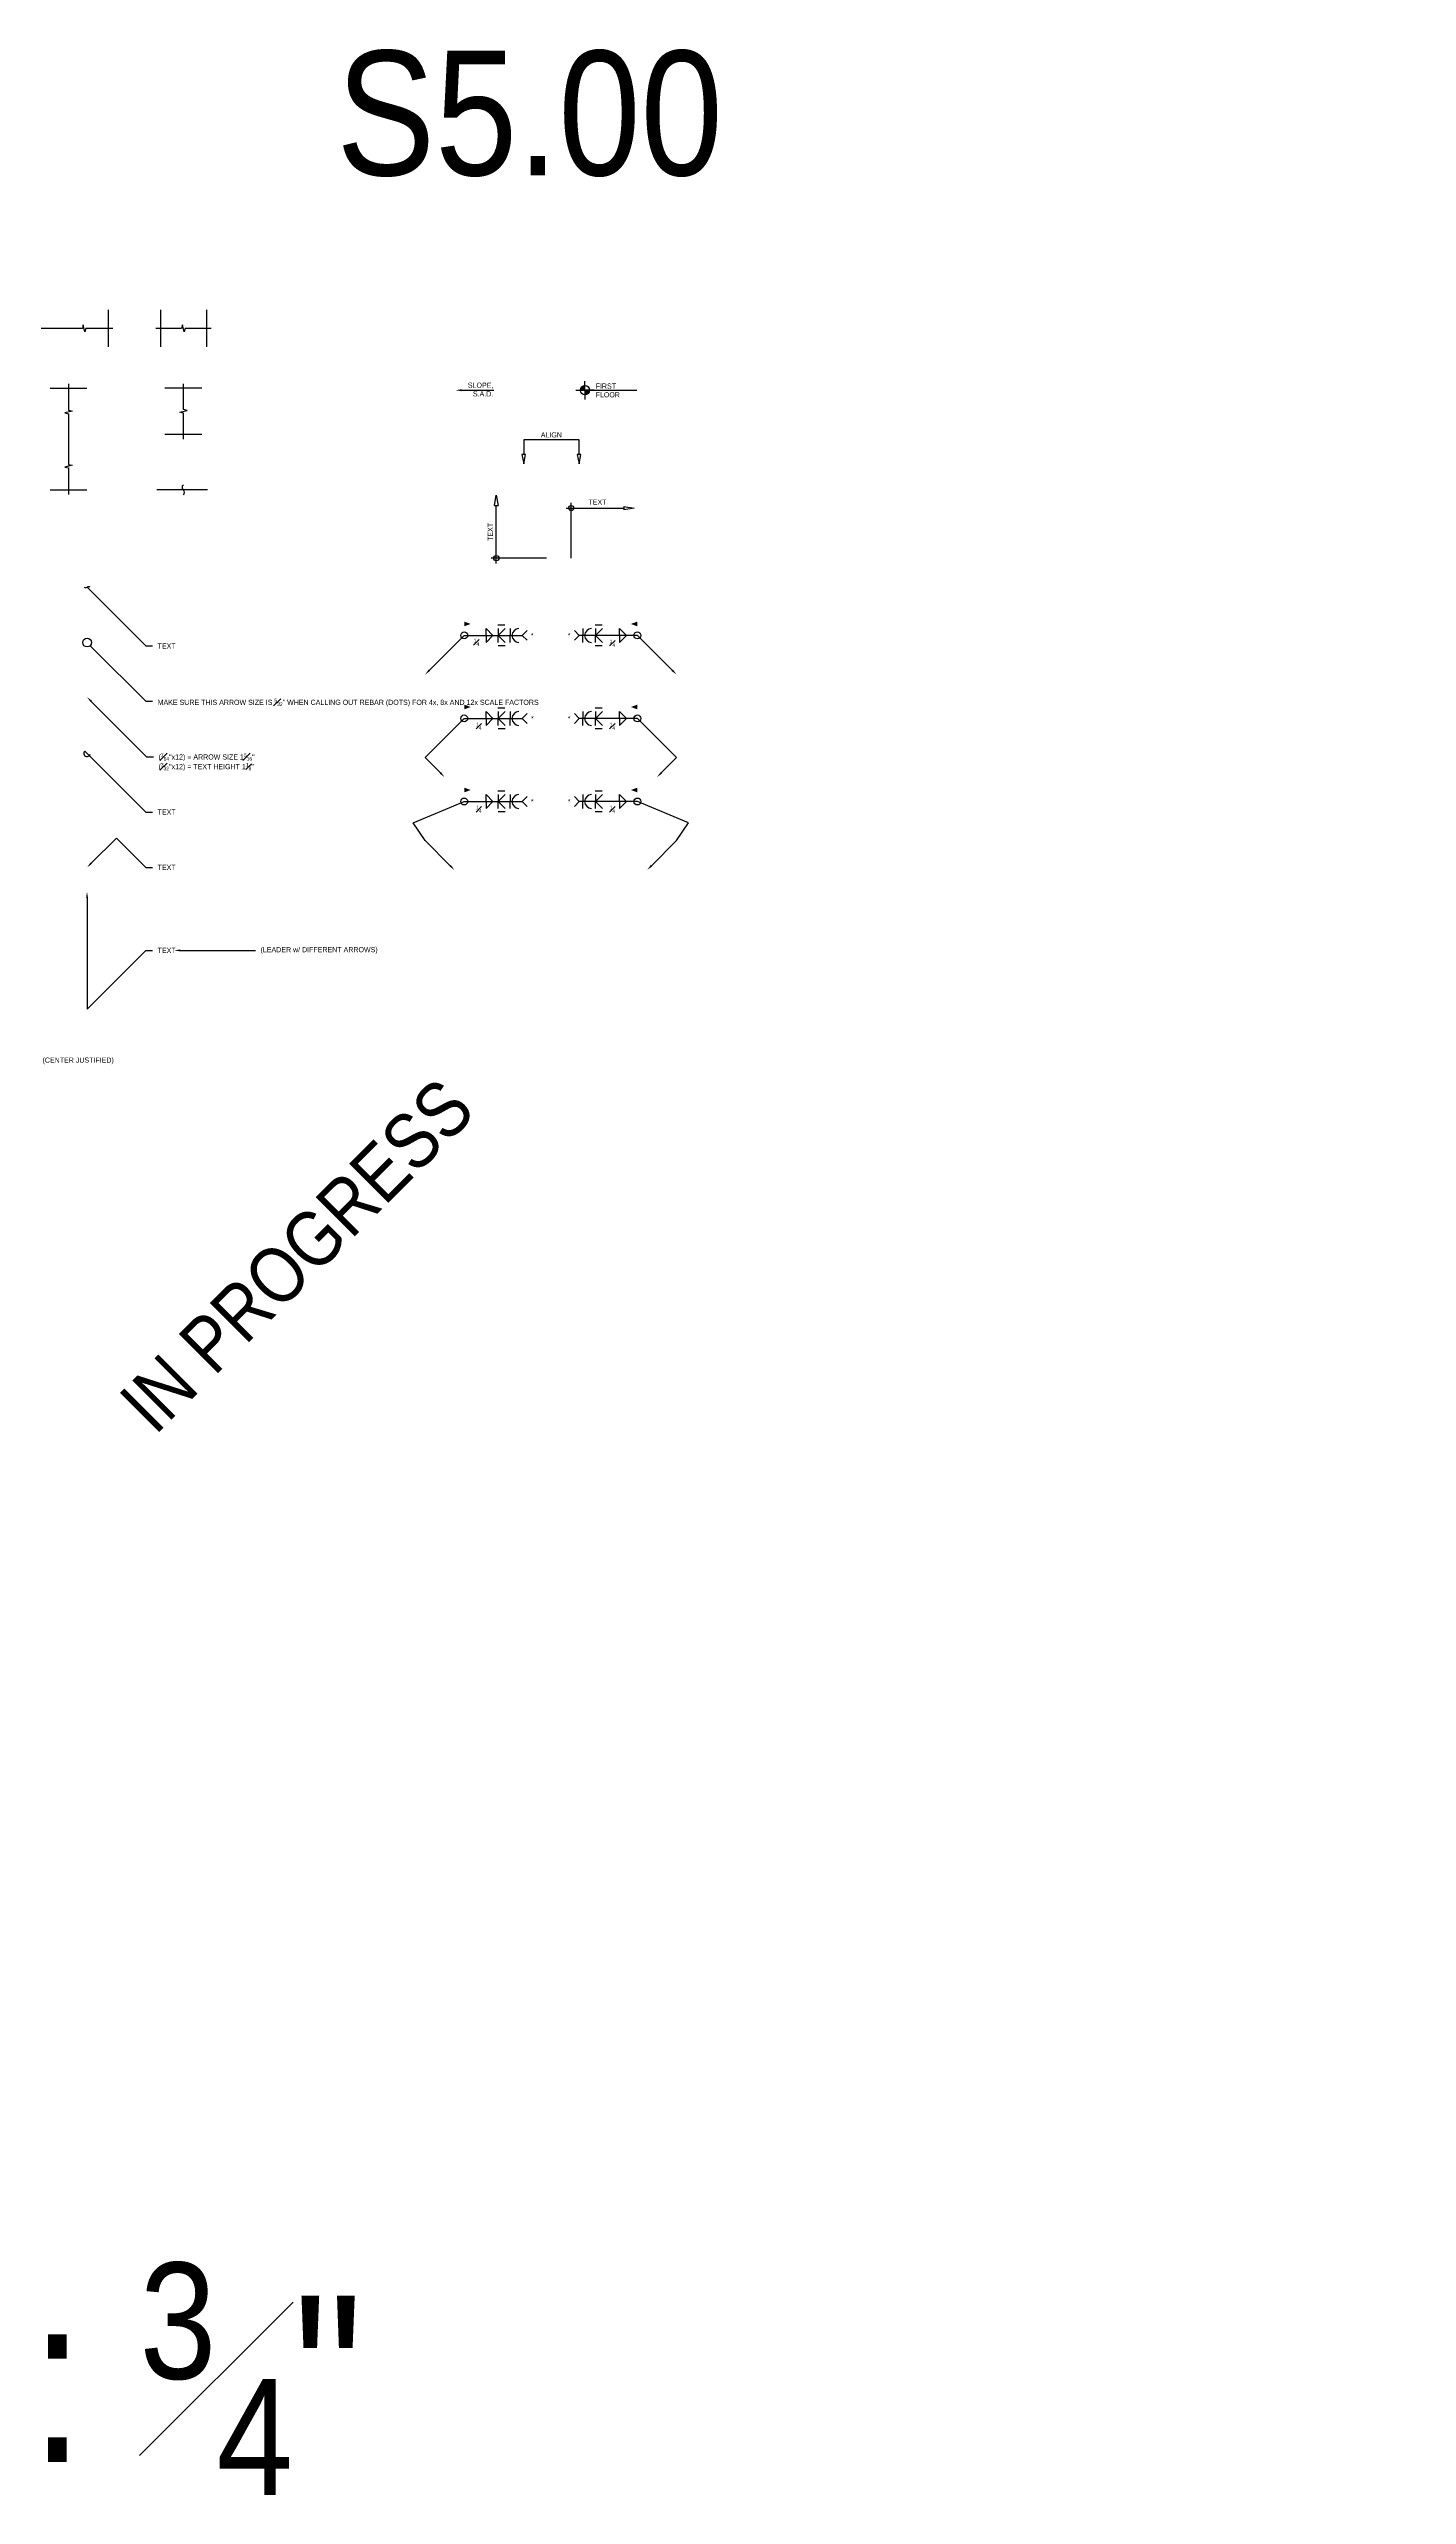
# Model space of a CAD drawing. Header units: inches. Extents: x -2661 to 42767, y -1222 to 9099.
# Drawn here: x 39173.8 to 39370.1, y 1395.1 to 1748.6 of the extents above; entities that cross this region are included whole.
import ezdxf
from ezdxf import colors
from ezdxf.entities.mleader import LeaderData, LeaderLine
from ezdxf.math import Vec2, Vec3

# ---------------------------------------------------------------- set-up
doc = ezdxf.new("R2010")
doc.units = ezdxf.units.IN
doc.header["$LTSCALE"] = 12
doc.header["$MEASUREMENT"] = 0
doc.header["$PDMODE"] = 3
doc.layers.get('0').update_dxf_attribs({"linetype": 'CONTINUOUS'})
doc.layers.get('DefPoints').update_dxf_attribs({"color": 251, "linetype": 'CONTINUOUS'})
for name, color, linetype in [('S-ANNO-DIMS', 2, 'CONTINUOUS'), ('S-ANNO-NOTE', 4, 'CONTINUOUS'), ('S-ANNO-NOTE-EXIST', 251, 'CONTINUOUS'), ('S-BREAK', 2, 'CONTINUOUS'), ('S-ROOM-NAME', 251, 'CONTINUOUS')]:
    doc.layers.add(name, color=color, linetype=linetype)
doc.layers.add('S-ANNO-GRID-NONPLOT', color=251, linetype='CONTINUOUS', plot=False)
doc.layers.add('S-ANNO-NONPLOT', color=253, linetype='CONTINUOUS', plot=False, transparency=0.5)
doc.styles.add('Arial', font='arial.ttf', dxfattribs={"width": 0.85})
doc.dimstyles.new('DIM-8_Se', dxfattribs={"dimscale": 8, "dimtxt": 0.09375, "dimasz": 0.109375, "dimexe": 0.0625, "dimexo": 0.0625, "dimgap": 0.0625, "dimtad": 1, "dimdec": 4, "dimzin": 11, "dimdsep": 46, "dimlunit": 4, "dimtxsty": 'Arial', "dimblk": 'ARCHTICK', "dimcen": 0.125, "dimdle": 0.0625, "dimclrd": 256, "dimclre": 256, "dimclrt": 4, "dimadec": 0, "dimazin": 0, "dimtfac": 0.75, "dimtdec": 4, "dimtmove": 0, "dimatfit": 3, "dimfxl": 1, "dimfrac": 1, "dimtolj": 1, "dimtzin": 0, "dimarcsym": 0})

# ---------------------------------------------------------------- blocks, each defined once
blk = doc.blocks.new('_Integral')
at = {"color": 0, "linetype": 'ByBlock', "lineweight": -2}
for centre, start, end in [((0.44, -0.09), 102, 168), ((-0.44, 0.09), 282, 348)]:
    blk.add_arc(centre, 0.454, start, end, dxfattribs=at)
blk = doc.blocks.new('_DotBlank')
at = {"color": 0, "lineweight": -2}
blk.add_line((-0.5, 0), (-1, 0), dxfattribs=at)
blk.add_circle((0, 0), 0.5, dxfattribs=at)
blk = doc.blocks.new('_ClosedBlank')
at = {"color": 0, "linetype": 'ByBlock', "lineweight": -2}
for p, q in [((-1, 0.17), (0, 0)), ((-1, 0.17), (-1, -0.17)), ((0, 0), (-1, -0.17))]:
    blk.add_line(p, q, dxfattribs=at)
blk = doc.blocks.new('ARROW-LOOP')
at = {"color": 0}
blk.add_lwpolyline([(-1.81, 0), (0.54, 0, 1.317177), (-0.46, -0.28)], format="xyb", dxfattribs=at)
blk = doc.blocks.new('Se_BREAK SQUIGGLE')
at = {"layer": 'S-BREAK'}
blk.add_lwpolyline([(0, -0.37, 0.408465), (0, 0, -0.407415), (0, 0.37, -2.166217)], format="xyb", dxfattribs=at)
blk = doc.blocks.new('Se_BREAK SYMBOL')
at = {"color": 0, "linetype": 'ByBlock'}
blk.add_lwpolyline([(6, 0), (0.38, 0), (0.19, -0.78), (-0.19, 0.78), (-0.38, 0), (-6, 0)], dxfattribs=at)
blk = doc.blocks.new('ELEV-SYMB')
at = {"layer": 'S-ANNO-NOTE', "color": 2}
for points in [[(-2, 0), (0, 0), (0, 2)], [(2, 0), (0, 0), (0, -2)]]:
    blk.add_lwpolyline(points, dxfattribs=at)
at = {"layer": 'S-ANNO-NOTE', "color": 2, "const_width": 1}
for points in [[(0, 0.5, 0.414214), (-0.5, 0, 0.414214)], [(0, -0.5, 0.414214), (0.5, 0, 0.414214)]]:
    blk.add_lwpolyline(points, format="xyb", dxfattribs=at)
at = {"layer": 'S-ANNO-NOTE', "color": 2}
blk.add_circle((0, 0), 1, dxfattribs=at)
blk = doc.blocks.new('_Small')
at = {"color": 0, "linetype": 'ByBlock', "lineweight": -2}
blk.add_circle((0, 0), 0.25, dxfattribs=at)
blk = doc.blocks.new('*D1477')
at = {"layer": 'DefPoints', "color": 0, "transparency": 16777216}
for p in [(39258.34, 1682.26), (39258.34, 1682.26), (39249.25, 1675.03)]:
    blk.add_point(p, dxfattribs=at)
at = {"layer": 'S-ANNO-DIMS', "lineweight": -2, "transparency": 16777216}
for p, q in [((39249.25, 1675.03), (39249.25, 1683.01)), ((39248.5, 1682.26), (39256.84, 1682.26))]:
    blk.add_line(p, q, dxfattribs=at)
at = {"layer": 'S-ANNO-DIMS', "lineweight": -2, "transparency": 16777216, "xscale": 1.5, "yscale": 1.5, "zscale": 1.5, "rotation": 180}
blk.add_blockref('_Small', (39249.25, 1682.26), dxfattribs=at)
at = {"layer": 'S-ANNO-DIMS', "lineweight": -2, "transparency": 16777216, "xscale": 1.5, "yscale": 1.5, "zscale": 1.5}
blk.add_blockref('_ClosedBlank', (39258.34, 1682.26), dxfattribs=at)
at = {"layer": 'S-ANNO-DIMS', "color": 4, "transparency": 16777216, "insert": (39253.04, 1683.13), "char_height": 0.75, "attachment_point": 5, "style": 'Arial'}
blk.add_mtext('\\A1;TEXT ', dxfattribs=at)
blk = doc.blocks.new('*D1482')
at = {"layer": 'DefPoints', "color": 0, "transparency": 16777216}
for p in [(39238.42, 1684.12), (39238.42, 1684.12), (39245.66, 1675.03)]:
    blk.add_point(p, dxfattribs=at)
at = {"layer": 'S-ANNO-DIMS', "lineweight": -2, "transparency": 16777216}
for p, q in [((39238.42, 1674.28), (39238.42, 1682.62)), ((39245.66, 1675.03), (39237.67, 1675.03))]:
    blk.add_line(p, q, dxfattribs=at)
at = {"layer": 'S-ANNO-DIMS', "lineweight": -2, "transparency": 16777216, "xscale": 1.5, "yscale": 1.5, "zscale": 1.5}
for name, p, rotation in [('_ClosedBlank', (39238.42, 1684.12), 90), ('_Small', (39238.42, 1675.03), 270)]:
    blk.add_blockref(name, p, dxfattribs=dict(at, rotation=rotation))
at = {"layer": 'S-ANNO-DIMS', "color": 4, "transparency": 16777216, "insert": (39237.55, 1678.82), "char_height": 0.75, "attachment_point": 5, "rotation": 90, "style": 'Arial'}
blk.add_mtext('\\A1;TEXT ', dxfattribs=at)

msp = doc.modelspace()

# ---------------------------------------------------------------- linework, layer by layer
at = {"layer": 'S-ANNO-DIMS'}
msp.add_lwpolyline([(39250.62865, 1690.01127), (39250.12865, 1690.01127), (39250.37865, 1688.67794), (39250.62865, 1690.01127), (39250.37865, 1690.01127), (39250.37865, 1692.13261), (39242.37865, 1692.13261), (39242.37865, 1690.01127), (39242.12865, 1690.01127), (39242.37865, 1688.67794), (39242.62865, 1690.01127), (39242.12865, 1690.01127)], dxfattribs=at)
at = {"layer": 'S-ANNO-NONPLOT'}
for p, q in [((39182.3155, 1710.91349), (39182.3155, 1705.58015)), ((39189.86384, 1710.91349), (39189.86384, 1705.58015)), ((39196.5305, 1710.91349), (39196.5305, 1705.58015)), ((39173.92009, 1699.58015), (39179.25342, 1699.58015)), ((39195.86384, 1699.58015), (39190.5305, 1699.58015)), ((39195.86384, 1692.91349), (39190.5305, 1692.91349)), ((39173.92009, 1684.90572), (39179.25342, 1684.90572))]:
    msp.add_line(p, q, dxfattribs=at)
msp.add_lwpolyline([(39196.66629, 1684.90572), (39189.34936, 1684.90572)], dxfattribs=at)
at = {"layer": 'S-ANNO-NOTE', "color": 2}
msp.add_line((39249.90486, 1699.30194), (39258.70806, 1699.30194), dxfattribs=at)
at = {"layer": 'S-ANNO-NOTE'}
for p, q in [((39239.65329, 1665.36287), (39238.65329, 1665.36287)), ((39253.72544, 1665.36287), (39252.72544, 1665.36287)), ((39239.68067, 1662.36287), (39238.68067, 1662.36287)), ((39240.42963, 1664.86287), (39240.42963, 1663.86287)), ((39240.42963, 1662.86287), (39240.42963, 1663.86287)), ((39250.94062, 1664.86287), (39250.94062, 1663.86287)), ((39250.94062, 1662.86287), (39250.94062, 1663.86287)), ((39253.72544, 1662.36287), (39252.72544, 1662.36287)), ((39239.65329, 1653.36287), (39238.65329, 1653.36287)), ((39240.42963, 1652.86287), (39240.42963, 1651.86287)), ((39240.42963, 1650.86287), (39240.42963, 1651.86287)), ((39250.94062, 1652.86287), (39250.94062, 1651.86287)), ((39250.94062, 1650.86287), (39250.94062, 1651.86287)), ((39253.72544, 1653.36287), (39252.72544, 1653.36287)), ((39239.68067, 1650.36287), (39238.68067, 1650.36287)), ((39253.72544, 1650.36287), (39252.72544, 1650.36287)), ((39239.65329, 1641.36287), (39238.65329, 1641.36287)), ((39240.42963, 1640.86287), (39240.42963, 1639.86287)), ((39250.94062, 1640.86287), (39250.94062, 1639.86287)), ((39253.72544, 1641.36287), (39252.72544, 1641.36287)), ((39239.68067, 1638.36287), (39238.68067, 1638.36287)), ((39240.42963, 1638.86287), (39240.42963, 1639.86287)), ((39250.94062, 1638.86287), (39250.94062, 1639.86287)), ((39253.72544, 1638.36287), (39252.72544, 1638.36287))]:
    msp.add_line(p, q, dxfattribs=at)
for points in [[(39233.78162, 1663.86287, 0, 0, 0), (39233.78162, 1665.52085, 0.68404, 0, 0), (39234.72132, 1665.52085, 0, 0, 0)], [(39258.81254, 1663.86287, 0, 0, 0), (39258.81254, 1665.52085, 0.68404, 0, 0), (39257.87284, 1665.52085, 0, 0, 0)], [(39233.78162, 1651.86287, 0, 0, 0), (39233.78162, 1653.52085, 0.68404, 0, 0), (39234.72132, 1653.52085, 0, 0, 0)], [(39258.81254, 1651.86287, 0, 0, 0), (39258.81254, 1653.52085, 0.68404, 0, 0), (39257.87284, 1653.52085, 0, 0, 0)], [(39233.78162, 1639.86287, 0, 0, 0), (39233.78162, 1641.52085, 0.68404, 0, 0), (39234.72132, 1641.52085, 0, 0, 0)], [(39258.81254, 1639.86287, 0, 0, 0), (39258.81254, 1641.52085, 0.68404, 0, 0), (39257.87284, 1641.52085, 0, 0, 0)]]:
    msp.add_lwpolyline(points, format="xyseb", dxfattribs=at)
for points in [[(39236.9317, 1663.86287), (39236.9317, 1664.86287), (39237.9317, 1663.86287)], [(39236.9317, 1663.86287), (39236.9317, 1662.86287), (39237.9317, 1663.86287)], [(39238.68067, 1664.86287), (39238.68067, 1663.86287), (39239.68067, 1664.86287)], [(39238.68067, 1662.86287), (39238.68067, 1663.86287), (39239.68067, 1662.86287)], [(39242.88375, 1663.15576), (39242.17664, 1663.86287), (39242.88375, 1664.56997)], [(39249.71041, 1663.15576), (39250.41751, 1663.86287), (39249.71041, 1664.56997)], [(39252.75282, 1664.86287), (39252.75282, 1663.86287), (39253.75282, 1664.86287)], [(39252.75282, 1662.86287), (39252.75282, 1663.86287), (39253.75282, 1662.86287)], [(39256.23271, 1663.86287), (39256.23271, 1664.86287), (39257.23271, 1663.86287)], [(39256.23271, 1663.86287), (39256.23271, 1662.86287), (39257.23271, 1663.86287)], [(39236.9317, 1651.86287), (39236.9317, 1652.86287), (39237.9317, 1651.86287)], [(39236.9317, 1651.86287), (39236.9317, 1650.86287), (39237.9317, 1651.86287)], [(39238.68067, 1652.86287), (39238.68067, 1651.86287), (39239.68067, 1652.86287)], [(39238.68067, 1650.86287), (39238.68067, 1651.86287), (39239.68067, 1650.86287)], [(39242.88375, 1651.15576), (39242.17664, 1651.86287), (39242.88375, 1652.56997)], [(39249.71041, 1651.15576), (39250.41751, 1651.86287), (39249.71041, 1652.56997)], [(39252.75282, 1652.86287), (39252.75282, 1651.86287), (39253.75282, 1652.86287)], [(39252.75282, 1650.86287), (39252.75282, 1651.86287), (39253.75282, 1650.86287)], [(39256.23271, 1651.86287), (39256.23271, 1652.86287), (39257.23271, 1651.86287)], [(39256.23271, 1651.86287), (39256.23271, 1650.86287), (39257.23271, 1651.86287)], [(39236.9317, 1639.86287), (39236.9317, 1640.86287), (39237.9317, 1639.86287)], [(39238.68067, 1640.86287), (39238.68067, 1639.86287), (39239.68067, 1640.86287)], [(39242.88375, 1639.15576), (39242.17664, 1639.86287), (39242.88375, 1640.56997)], [(39249.71041, 1639.15576), (39250.41751, 1639.86287), (39249.71041, 1640.56997)], [(39252.75282, 1640.86287), (39252.75282, 1639.86287), (39253.75282, 1640.86287)], [(39256.23271, 1639.86287), (39256.23271, 1640.86287), (39257.23271, 1639.86287)], [(39236.9317, 1639.86287), (39236.9317, 1638.86287), (39237.9317, 1639.86287)], [(39238.68067, 1638.86287), (39238.68067, 1639.86287), (39239.68067, 1638.86287)], [(39252.75282, 1638.86287), (39252.75282, 1639.86287), (39253.75282, 1638.86287)], [(39256.23271, 1639.86287), (39256.23271, 1638.86287), (39257.23271, 1639.86287)]]:
    msp.add_lwpolyline(points, dxfattribs=at)
for centre in [(39233.78162, 1663.86287), (39258.81254, 1663.86287), (39233.78162, 1651.86287), (39258.81254, 1651.86287), (39233.78162, 1639.86287), (39258.81254, 1639.86287)]:
    msp.add_circle(centre, 0.5, dxfattribs=at)
for centre, start, end in [((39241.75022, 1663.79228), 93.7722975, 176.2277025), ((39241.75022, 1663.93345), 183.7722975, 266.2277025), ((39252.26121, 1663.79228), 93.7722975, 176.2277025), ((39252.26121, 1663.93345), 183.7722975, 266.2277025), ((39241.75022, 1651.79228), 93.7722975, 176.2277025), ((39241.75022, 1651.93345), 183.7722975, 266.2277025), ((39252.26121, 1651.79228), 93.7722975, 176.2277025), ((39252.26121, 1651.93345), 183.7722975, 266.2277025), ((39241.75022, 1639.79228), 93.7722975, 176.2277025), ((39252.26121, 1639.79228), 93.7722975, 176.2277025), ((39241.75022, 1639.93345), 183.7722975, 266.2277025), ((39252.26121, 1639.93345), 183.7722975, 266.2277025)]:
    msp.add_arc(centre, 1.07291, start, end, dxfattribs=at)
at = {"layer": 'S-BREAK'}
for points in [[(39182.98217, 1708.24682), (39179.09361, 1708.24682), (39178.96742, 1707.72792), (39178.71504, 1708.76572), (39178.58885, 1708.24682), (39171.25639, 1708.24682), (39171.1302, 1707.72792), (39170.87782, 1708.76572), (39170.75163, 1708.24682), (39166.91873, 1708.24682)], [(39176.58676, 1700.24682), (39176.58676, 1696.41393), (39177.10566, 1696.28774), (39176.06785, 1696.03535), (39176.58676, 1695.90916), (39176.58676, 1688.57671), (39177.10566, 1688.45052), (39176.06785, 1688.19813), (39176.58676, 1688.07194), (39176.58676, 1684.23905)]]:
    msp.add_lwpolyline(points, dxfattribs=at)

# ---------------------------------------------------------------- block references
at = {"layer": 'S-ANNO-NOTE', "xscale": 0.6666666666666666, "yscale": 0.6666666666666666, "zscale": 0.6666666666666666}
msp.add_blockref('ELEV-SYMB', (39251.23819, 1699.30194), dxfattribs=at)
at = {"layer": 'S-BREAK'}
for name, p, xscale, yscale, zscale in [('Se_BREAK SYMBOL', (39193.19717, 1708.24682), 0.6666666666666666, 0.6666666666666666, 0.6666666666666666), ('Se_BREAK SQUIGGLE', (39193.19717, 1684.90572), 2, 2, 2)]:
    msp.add_blockref(name, p, dxfattribs=dict(at, xscale=xscale, yscale=yscale, zscale=zscale))
at = {"layer": 'S-BREAK', "xscale": 0.6666666666666666, "yscale": 0.6666666666666666, "zscale": 0.6666666666666666, "rotation": 270}
msp.add_blockref('Se_BREAK SYMBOL', (39193.19717, 1696.24682), dxfattribs=at)

# ---------------------------------------------------------------- texts
at = {"layer": 'S-ANNO-GRID-NONPLOT', "color": 191, "insert": (39271.16236, 1748.36325), "char_height": 18, "width": 59.0975878, "attachment_point": 3, "style": 'Arial'}
msp.add_mtext('S5.00', dxfattribs=at)
at = {"layer": 'S-ANNO-NOTE', "insert": (39237.98955, 1700.39847), "char_height": 0.75, "width": 3.8678273, "attachment_point": 3, "rotation": 359.8065106, "style": 'Arial'}
msp.add_mtext('SLOPE, S.A.D.', dxfattribs=at)
at = {"layer": 'S-ANNO-NOTE', "style": 'Arial'}
for s, insert, char_height, width, attachment_point in [('FIRST\\PFLOOR', (39252.77602, 1700.2748), 0.75, 12.0077712, 1), ('ALIGN', (39246.37865, 1692.46594), 0.75, 3.2306086, 8), ('\\A1;{\\H0.7x;\\S1#4;}', (39235.14454, 1663.38987), 0.75, 1.3935525, 1), ('*', (39243.41159, 1663.86287), 0.75, 8.4425806, 4), ('*', (39249.14799, 1663.86287), 0.75, 9.7010774, 6), ('\\A1;{\\H0.7x;\\S1#4;}', (39255.59245, 1663.2631), 0.75, 2.4380472, 3), ('\\A1;{\\H0.7x;\\S1#4;}', (39236.29145, 1651.2631), 0.75, 2.4380472, 3), ('*', (39243.44616, 1651.86287), 0.75, 9.7010774, 4), ('*', (39249.14799, 1651.86287), 0.75, 9.7010774, 6), ('\\A1;{\\H0.7x;\\S1#4;}', (39255.59245, 1651.2631), 0.75, 2.4380472, 3), ('\\A1;{\\H0.7x;\\S1#4;}', (39236.29145, 1639.2631), 0.75, 2.4380472, 3), ('*', (39243.41159, 1639.86287), 0.75, 8.4425806, 4), ('*', (39249.14799, 1639.86287), 0.75, 9.7010774, 6), ('\\A1;{\\H0.7x;\\S1#4;}', (39255.59245, 1639.2631), 0.75, 2.4380472, 3), ('\\A1;1{\\H0.7x;\\S1#2;\\H1.4286x;" = 1\'-0"\\P\\H0.99998x;8x\\PTEXT SIZE: \\H0.7x;\\S3#4;\\H1.4286x;"}', (39026.95251, 1513.50267), 24, 383.8709751, 1)]:
    msp.add_mtext(s, dxfattribs=dict(at, insert=insert, char_height=char_height, width=width, attachment_point=attachment_point))
at = {"layer": 'S-ANNO-NOTE', "color": 191, "insert": (39172.82937, 1602.37107), "char_height": 0.75, "width": 10.4807638, "attachment_point": 4, "style": 'Arial'}
msp.add_mtext('(CENTER JUSTIFIED)', dxfattribs=at)
at = {"layer": 'S-ROOM-NAME', "ltscale": 0.25, "insert": (39209.59519, 1574.22129), "char_height": 8, "width": 86.1334112, "attachment_point": 5, "rotation": 45, "style": 'Arial'}
msp.add_mtext('{\\fArial|b0|i0|c0|p34;IN PROGRESS}', dxfattribs=at)

# ---------------------------------------------------------------- dimensions: what is measured, and where the dimension line sits
at = {"layer": 'S-ANNO-DIMS'}
for base, p1, p2, angle, picture, middle in [((39238.42365, 1684.11892), (39245.65536, 1675.0271), (39238.42365, 1684.11892), 270, '*D1482', (39237.54865, 1678.82301)), ((39258.3378, 1682.25882), (39249.24598, 1675.0271), (39258.3378, 1682.25882), 180, '*D1477', (39253.04189, 1683.13382))]:
    dim = msp.add_linear_dim(base=base, p1=p1, p2=p2, angle=angle, text='TEXT ', dimstyle='DIM-8_Se', override={"dimasz": 0.1875, "dimexe": 0.09375, "dimexo": 0, "dimblk1": 'Small', "dimblk2": 'ClosedBlank', "dimsah": 1, "dimdle": 0.09375, "dimse2": 1}, dxfattribs=at)
    dim.commit()
    dim.dimension.update_dxf_attribs({"geometry": picture, "text_midpoint": middle})

# ---------------------------------------------------------------- leaders
at = {"layer": 'S-ANNO-NOTE'}
ml = msp.add_multileader_mtext('Standard', dxfattribs=at)
ml.set_content('', color=4, style='Arial')
ml.set_leader_properties(color=2)
ml.build(insert=Vec2(0, 0))
ml.multileader.update_dxf_attribs({"has_dogleg": 0, "dogleg_length": 1.21451, "arrow_head_size": 0.875, "scale": 8})
ctx = ml.context
ctx.base_point, ctx.scale, ctx.char_height, ctx.arrow_head_size, ctx.landing_gap_size, ctx.plane_origin, ctx.plane_x_axis, ctx.plane_y_axis = Vec3(39239.51182, 1699.30194), 8, 0.75, 0.875, 0.72, Vec3(39230.01233, 1706.33254), Vec3(-1, 0), Vec3(0, -1)
ctx.text_align_type = 2
notes = []
notes.append((ctx, [(0, (1, 1, 0), (39236.8039, 1699.30194), (1, 0), 1.26792, [(0, [(39232.52905, 1699.30194)], 0, [])])]))
ctx.mtext.insert, ctx.mtext.text_direction, ctx.mtext.rotation, ctx.mtext.alignment, ctx.mtext.flow_direction = Vec3(39238.79182, 1698.92694), Vec3(-1, 0), 3.141592654, 3, 5
ml = msp.add_multileader_mtext('Standard', dxfattribs=at)
ml.set_content('TEXT', color=4, style='Arial')
ml.set_leader_properties(color=2)
ml.set_arrow_properties(name='INTEGRAL')
ml.build(insert=Vec2(0, 0))
ml.multileader.update_dxf_attribs({"dogleg_length": 0.36, "arrow_head_size": 0.875, "scale": 8})
ctx = ml.context
ctx.base_point, ctx.scale, ctx.char_height, ctx.arrow_head_size, ctx.landing_gap_size, ctx.plane_origin = Vec3(39188.74973, 1662.33925), 8, 0.75, 0.875, 0.72, Vec3(39144.04295, 1960.67407)
notes.append((ctx, [(0, (1, 1, 0), (39187.74973, 1662.33925), (1, 0), 1, [(0, [(39179.26445, 1670.82453)], 0, [])])]))
ctx.mtext.insert, ctx.mtext.width, ctx.mtext.flow_direction = Vec3(39189.46973, 1662.71425), 16, 5
ml = msp.add_multileader_mtext('Standard', dxfattribs=at)
ml.set_content('\\A1;{\\C4;MAKE SURE THIS ARROW SIZE IS \\H0.7x;\\S5#32;\\H1.4286x;" WHEN CALLING OUT REBAR (DOTS) FOR 4x, 8x AND 12x SCALE FACTORS}', color=4, style='Arial')
ml.set_leader_properties(color=2)
ml.set_arrow_properties(name='DOTBLANK')
ml.build(insert=Vec2(0, 0))
ml.multileader.update_dxf_attribs({"dogleg_length": 0.36, "arrow_head_size": 1.25, "scale": 8})
ctx = ml.context
ctx.base_point, ctx.scale, ctx.char_height, ctx.arrow_head_size, ctx.landing_gap_size, ctx.plane_origin = Vec3(39188.74973, 1654.33925), 8, 0.75, 1.25, 0.72, Vec3(39144.04295, 1952.67407)
notes.append((ctx, [(0, (1, 1, 0), (39187.74973, 1654.33925), (1, 0), 1, [(0, [(39179.26445, 1662.82453)], 0, [])])]))
ctx.mtext.insert, ctx.mtext.width, ctx.mtext.defined_height, ctx.mtext.flow_direction = Vec3(39189.46973, 1654.72064), 16, 2.51618, 5
ml = msp.add_multileader_mtext('Standard', dxfattribs=at)
ml.set_content('', color=4, style='Arial')
ml.set_leader_properties(color=2)
ml.build(insert=Vec2(0, 0))
ml.multileader.update_dxf_attribs({"dogleg_length": 1.21451, "arrow_head_size": 0.875, "scale": 8})
ctx = ml.context
ctx.base_point, ctx.scale, ctx.char_height, ctx.arrow_head_size, ctx.landing_gap_size, ctx.plane_origin = Vec3(39242.17664, 1663.86287), 8, 0.75, 0.875, 0.72, Vec3(39226.75102, 1656.83227)
notes.append((ctx, [(0, (1, 1, 0), (39233.78162, 1663.86287), (1, 0), 8.39502, [(0, [(39228.12477, 1658.20601)], 0, [])])]))
ctx.mtext.insert, ctx.mtext.flow_direction = Vec3(39242.89664, 1664.23787), 5
ml = msp.add_multileader_mtext('Standard', dxfattribs=at)
ml.set_content('', color=4, style='Arial')
ml.set_leader_properties(color=2)
ml.build(insert=Vec2(0, 0))
ml.multileader.update_dxf_attribs({"dogleg_length": 1.21451, "arrow_head_size": 0.875, "scale": 8})
ctx = ml.context
ctx.base_point, ctx.scale, ctx.char_height, ctx.arrow_head_size, ctx.landing_gap_size, ctx.plane_origin = Vec3(39248.97751, 1663.86287), 8, 0.75, 0.875, 0.72, Vec3(39265.84313, 1656.83227)
ctx.text_align_type = 2
notes.append((ctx, [(0, (1, 1, 0), (39258.81254, 1663.86287), (-1, 0), 8.39502, [(0, [(39264.46939, 1658.20601)], 0, [])])]))
ctx.mtext.insert, ctx.mtext.alignment, ctx.mtext.flow_direction = Vec3(39249.69751, 1664.23787), 3, 5
ml = msp.add_multileader_mtext('Standard', dxfattribs=at)
ml.set_content('\\A1;{\\C4;(\\H0.7x;\\S7#64;\\H1.4286x;"x12) = ARROW SIZE 1\\H0.7x;\\S5#16;\\H1.4286x;"\\P(\\H0.7x;\\S3#32;\\H1.4286x;"x12) = TEXT HEIGHT 1\\H0.7x;\\S1#8;\\H1.4286x;"}', color=4, style='Arial')
ml.set_leader_properties(color=2)
ml.build(insert=Vec2(0, 0))
ml.multileader.update_dxf_attribs({"dogleg_length": 0.36, "arrow_head_size": 0.875, "scale": 8})
ctx = ml.context
ctx.base_point, ctx.scale, ctx.char_height, ctx.arrow_head_size, ctx.landing_gap_size, ctx.plane_origin = Vec3(39188.87414, 1646.33925), 8, 0.75, 0.875, 0.72, Vec3(39144.16736, 1944.67407)
notes.append((ctx, [(0, (1, 1, 0), (39187.87414, 1646.33925), (1, 0), 1, [(0, [(39179.26445, 1654.94893)], 0, [])])]))
ctx.mtext.insert, ctx.mtext.width, ctx.mtext.flow_direction = Vec3(39189.59414, 1646.8245), 16, 5
ml = msp.add_multileader_mtext('Standard', dxfattribs=at)
ml.set_content('', color=4, style='Arial')
ml.set_leader_properties(color=2)
ml.build(insert=Vec2(0, 0))
ml.multileader.update_dxf_attribs({"dogleg_length": 1.21451, "arrow_head_size": 0.875, "scale": 8})
ctx = ml.context
ctx.base_point, ctx.scale, ctx.char_height, ctx.arrow_head_size, ctx.landing_gap_size, ctx.plane_origin = Vec3(39242.17664, 1651.86287), 8, 0.75, 0.875, 0.72, Vec3(39226.75102, 1644.83227)
notes.append((ctx, [(0, (1, 1, 0), (39233.78162, 1651.86287), (1, 0), 8.39502, [(0, [(39230.9532, 1643.37758), (39228.12477, 1646.20601)], 0, [])])]))
ctx.mtext.insert, ctx.mtext.flow_direction = Vec3(39242.89664, 1652.23787), 5
ml = msp.add_multileader_mtext('Standard', dxfattribs=at)
ml.set_content('', color=4, style='Arial')
ml.set_leader_properties(color=2)
ml.build(insert=Vec2(0, 0))
ml.multileader.update_dxf_attribs({"dogleg_length": 1.21451, "arrow_head_size": 0.875, "scale": 8})
ctx = ml.context
ctx.base_point, ctx.scale, ctx.char_height, ctx.arrow_head_size, ctx.landing_gap_size, ctx.plane_origin = Vec3(39248.97751, 1651.86287), 8, 0.75, 0.875, 0.72, Vec3(39265.84313, 1644.83227)
ctx.text_align_type = 2
notes.append((ctx, [(0, (1, 1, 0), (39258.81254, 1651.86287), (-1, 0), 8.39502, [(0, [(39261.64096, 1643.37758), (39264.46939, 1646.20601)], 0, [])])]))
ctx.mtext.insert, ctx.mtext.alignment, ctx.mtext.flow_direction = Vec3(39249.69751, 1652.23787), 3, 5
ml = msp.add_multileader_mtext('Standard', dxfattribs=at)
ml.set_content('TEXT', color=4, style='Arial')
ml.set_leader_properties(color=2)
ml.set_arrow_properties(name='ARROW-LOOP')
ml.build(insert=Vec2(0, 0))
ml.multileader.update_dxf_attribs({"dogleg_length": 0.36, "arrow_head_size": 0.875, "scale": 8})
ctx = ml.context
ctx.base_point, ctx.scale, ctx.char_height, ctx.arrow_head_size, ctx.landing_gap_size, ctx.plane_origin = Vec3(39188.74973, 1638.33925), 8, 0.75, 0.875, 0.72, Vec3(39144.04295, 1936.67407)
notes.append((ctx, [(0, (1, 1, 0), (39187.74973, 1638.33925), (1, 0), 1, [(0, [(39179.26445, 1646.82453)], 0, [])])]))
ctx.mtext.insert, ctx.mtext.width, ctx.mtext.flow_direction = Vec3(39189.46973, 1638.71425), 16, 5
ml = msp.add_multileader_mtext('Standard', dxfattribs=at)
ml.set_content('', color=4, style='Arial')
ml.set_leader_properties(color=2)
ml.build(insert=Vec2(0, 0))
ml.multileader.update_dxf_attribs({"dogleg_length": 1.21451, "arrow_head_size": 0.875, "scale": 8})
ctx = ml.context
ctx.base_point, ctx.scale, ctx.char_height, ctx.arrow_head_size, ctx.landing_gap_size, ctx.plane_origin = Vec3(39242.17664, 1639.86287), 8, 0.75, 0.875, 0.72, Vec3(39226.75102, 1632.83227)
notes.append((ctx, [(0, (1, 1, 0), (39233.78162, 1639.86287), (1, 0), 8.39502, [(1, [(39232.36741, 1629.96337), (39228.12477, 1634.20601), (39226.39059, 1636.8014)], 0, [])])]))
ctx.mtext.insert, ctx.mtext.flow_direction = Vec3(39242.89664, 1640.23787), 5
ml = msp.add_multileader_mtext('Standard', dxfattribs=at)
ml.set_content('', color=4, style='Arial')
ml.set_leader_properties(color=2)
ml.build(insert=Vec2(0, 0))
ml.multileader.update_dxf_attribs({"dogleg_length": 1.21451, "arrow_head_size": 0.875, "scale": 8})
ctx = ml.context
ctx.base_point, ctx.scale, ctx.char_height, ctx.arrow_head_size, ctx.landing_gap_size, ctx.plane_origin = Vec3(39248.97751, 1639.86287), 8, 0.75, 0.875, 0.72, Vec3(39265.84313, 1632.83227)
ctx.text_align_type = 2
notes.append((ctx, [(0, (1, 1, 0), (39258.81254, 1639.86287), (-1, 0), 8.39502, [(1, [(39260.22675, 1629.96337), (39264.46939, 1634.20601), (39266.20357, 1636.8014)], 0, [])])]))
ctx.mtext.insert, ctx.mtext.alignment, ctx.mtext.flow_direction = Vec3(39249.69751, 1640.23787), 3, 5
ml = msp.add_multileader_mtext('Standard', dxfattribs=at)
ml.set_content('TEXT', color=4, style='Arial')
ml.set_leader_properties(color=2)
ml.build(insert=Vec2(0, 0))
ml.multileader.update_dxf_attribs({"dogleg_length": 21.88349, "arrow_head_size": 0.875, "scale": 8})
ctx = ml.context
ctx.base_point, ctx.scale, ctx.char_height, ctx.arrow_head_size, ctx.landing_gap_size, ctx.plane_origin = Vec3(39188.74973, 1630.33925), 8, 0.75, 0.875, 0.72, Vec3(39133.23433, 2070.4003)
notes.append((ctx, [(0, (1, 1, 0), (39187.74973, 1630.33925), (1, 0), 1, [(0, [(39179.26445, 1630.33925), (39183.50709, 1634.58189)], 0, [])])]))
ctx.mtext.insert, ctx.mtext.width, ctx.mtext.flow_direction = Vec3(39189.46973, 1630.71425), 16, 5
ml = msp.add_multileader_mtext('Standard', dxfattribs=at)
ml.set_content('TEXT', color=4, style='Arial')
ml.set_leader_properties(color=2)
ml.build(insert=Vec2(0, 0))
ml.multileader.update_dxf_attribs({"dogleg_length": 0.36, "arrow_head_size": 0.875, "scale": 8})
ctx = ml.context
ctx.base_point, ctx.scale, ctx.char_height, ctx.arrow_head_size, ctx.landing_gap_size, ctx.plane_origin = Vec3(39188.74973, 1618.33925), 8, 0.75, 0.875, 0.72, Vec3(39144.04295, 1916.67407)
notes.append((ctx, [(0, (1, 1, 0), (39187.74973, 1618.33925), (1, 0), 1, [(1, [(39179.26445, 1626.82453), (39179.26445, 1609.85396)], 0, [])])]))
ctx.mtext.insert, ctx.mtext.width, ctx.mtext.flow_direction = Vec3(39189.46973, 1618.71425), 16, 5
at = {"layer": 'S-ANNO-NOTE', "color": 191}
ml = msp.add_multileader_mtext('Standard', dxfattribs=at)
ml.set_content('(LEADER w/ DIFFERENT ARROWS)', color=191, style='Arial')
ml.set_leader_properties(color=191)
ml.build(insert=Vec2(0, 0))
ml.multileader.update_dxf_attribs({"text_right_attachment_type": 3, "dogleg_length": 0.36, "arrow_head_size": 0.875, "scale": 8})
ctx = ml.context
ctx.base_point, ctx.scale, ctx.char_height, ctx.arrow_head_size, ctx.landing_gap_size, ctx.plane_origin = Vec3(39203.6209, 1618.33925), 8, 0.75, 0.875, 0.72, Vec3(39158.04905, 1915.44747)
ctx.right_attachment = 3
notes.append((ctx, [(0, (1, 1, 0), (39202.6209, 1618.33925), (1, 0), 1, [(0, [(39191.85732, 1618.33925)], 0, [])])]))
ctx.mtext.insert, ctx.mtext.width, ctx.mtext.defined_height, ctx.mtext.flow_direction = Vec3(39204.3409, 1618.82449), 19.9808359, 3.05428, 5
at = {"layer": 'S-ANNO-NOTE'}
ml = msp.add_multileader_mtext('Standard', dxfattribs=at)
ml.set_content('\\A1;{\\C256;TEXT IS BOTTOM LEFT JUSTIFIED TO KEEP CONSISTENT GAP BETWEEN DETAIL TITLE & NOTES}', color=4, style='Arial')
ml.set_leader_properties(color=2)
ml.build(insert=Vec2(0, 0))
ml.multileader.update_dxf_attribs({"dogleg_length": 0.36, "arrow_head_size": 1.3125, "scale": 12})
ctx = ml.context
ctx.base_point, ctx.scale, ctx.char_height, ctx.arrow_head_size, ctx.landing_gap_size, ctx.plane_origin = Vec3(39441.73389, 1586.60491), 12, 1.125, 1.3125, 1.08, Vec3(39502.92429, 1860.48908)
ctx.text_align_type = 2
notes.append((ctx, [(0, (1, 1, 0), (39467.18608, 1586.60491), (-1, 0), 1.5, [(0, [(39471.76898, 1581.89463)], 0, [])])]))
ctx.mtext.insert, ctx.mtext.width, ctx.mtext.defined_height, ctx.mtext.alignment, ctx.mtext.flow_direction = Vec3(39464.60608, 1587.18046), 21.8386673, 6.3354, 3, 5
at = {"layer": 'S-ANNO-NOTE-EXIST'}
ml = msp.add_multileader_mtext('Standard', dxfattribs=at)
ml.set_content('{\\C256;TEXT}', color=4, style='Arial')
ml.set_leader_properties(color=256)
ml.set_arrow_properties(name='INTEGRAL')
ml.build(insert=Vec2(0, 0))
ml.multileader.update_dxf_attribs({"dogleg_length": 0.36, "arrow_head_size": 0.875, "scale": 8})
ctx = ml.context
ctx.base_point, ctx.scale, ctx.char_height, ctx.arrow_head_size, ctx.landing_gap_size, ctx.plane_origin = Vec3(39129.3282, 1660.84921), 8, 0.75, 0.875, 0.72, Vec3(39083.24582, 1959.18403)
notes.append((ctx, [(0, (1, 1, 0), (39128.3282, 1660.84921), (1, 0), 1, [(0, [(39122.67135, 1666.50607)], 0, [])])]))
ctx.mtext.insert, ctx.mtext.width, ctx.mtext.flow_direction = Vec3(39130.0482, 1661.22421), 16, 5
ml = msp.add_multileader_mtext('Standard', dxfattribs=at)
ml.set_content('{\\C256;TEXT}', color=4, style='Arial')
ml.set_leader_properties(color=256)
ml.set_arrow_properties(name='DOTBLANK')
ml.build(insert=Vec2(0, 0))
ml.multileader.update_dxf_attribs({"dogleg_length": 0.36, "arrow_head_size": 1.25, "scale": 8})
ctx = ml.context
ctx.base_point, ctx.scale, ctx.char_height, ctx.arrow_head_size, ctx.landing_gap_size, ctx.plane_origin = Vec3(39129.3282, 1652.84921), 8, 0.75, 1.25, 0.72, Vec3(39083.24582, 1951.18403)
notes.append((ctx, [(0, (1, 1, 0), (39128.3282, 1652.84921), (1, 0), 1, [(0, [(39122.67135, 1658.50607)], 0, [])])]))
ctx.mtext.insert, ctx.mtext.width, ctx.mtext.flow_direction = Vec3(39130.0482, 1653.22421), 16, 5
ml = msp.add_multileader_mtext('Standard', dxfattribs=at)
ml.set_content('{\\C256;TEXT}', color=4, style='Arial')
ml.set_leader_properties(color=256)
ml.set_arrow_properties(name='CLOSEDBLANK')
ml.build(insert=Vec2(0, 0))
ml.multileader.update_dxf_attribs({"dogleg_length": 0.36, "arrow_head_size": 0.875, "scale": 8})
ctx = ml.context
ctx.base_point, ctx.scale, ctx.char_height, ctx.arrow_head_size, ctx.landing_gap_size, ctx.plane_origin = Vec3(39129.3282, 1644.84921), 8, 0.75, 0.875, 0.72, Vec3(39083.24582, 1943.18403)
notes.append((ctx, [(0, (1, 1, 0), (39128.3282, 1644.84921), (1, 0), 1, [(0, [(39122.67135, 1650.50607)], 0, [])])]))
ctx.mtext.insert, ctx.mtext.width, ctx.mtext.flow_direction = Vec3(39130.0482, 1645.22421), 16, 5
ml = msp.add_multileader_mtext('Standard', dxfattribs=at)
ml.set_content('{\\C256;TEXT}', color=4, style='Arial')
ml.set_leader_properties(color=256)
ml.set_arrow_properties(name='ARROW-LOOP')
ml.build(insert=Vec2(0, 0))
ml.multileader.update_dxf_attribs({"dogleg_length": 0.36, "arrow_head_size": 0.875, "scale": 8})
ctx = ml.context
ctx.base_point, ctx.scale, ctx.char_height, ctx.arrow_head_size, ctx.landing_gap_size, ctx.plane_origin = Vec3(39129.3282, 1636.84921), 8, 0.75, 0.875, 0.72, Vec3(39083.24582, 1935.18403)
notes.append((ctx, [(0, (1, 1, 0), (39128.3282, 1636.84921), (1, 0), 1, [(0, [(39122.67135, 1642.50607)], 0, [])])]))
ctx.mtext.insert, ctx.mtext.width, ctx.mtext.flow_direction = Vec3(39130.0482, 1637.22421), 16, 5
ml = msp.add_multileader_mtext('Standard', dxfattribs=at)
ml.set_content('{\\C256;TEXT}', color=4, style='Arial')
ml.set_leader_properties(color=256)
ml.set_arrow_properties(name='INTEGRAL')
ml.build(insert=Vec2(0, 0))
ml.multileader.update_dxf_attribs({"dogleg_length": 0.36, "arrow_head_size": 1.3125, "scale": 12})
ctx = ml.context
ctx.base_point, ctx.scale, ctx.char_height, ctx.arrow_head_size, ctx.landing_gap_size, ctx.plane_origin = Vec3(39570.00587, 1617.37763), 12, 1.125, 1.3125, 1.08, Vec3(39620.51462, 1915.71245)
ctx.text_align_type = 2
notes.append((ctx, [(0, (1, 1, 0), (39577.02187, 1617.37763), (-1, 0), 1.5, [(0, [(39585.29311, 1625.86291)], 0, [])])]))
ctx.mtext.insert, ctx.mtext.width, ctx.mtext.alignment, ctx.mtext.flow_direction = Vec3(39574.44187, 1617.94013), 24, 3, 5
ml = msp.add_multileader_mtext('Standard', dxfattribs=at)
ml.set_content('{\\C256;TEXT}', color=4, style='Arial')
ml.set_leader_properties(color=256)
ml.set_arrow_properties(name='DOTBLANK')
ml.build(insert=Vec2(0, 0))
ml.multileader.update_dxf_attribs({"dogleg_length": 0.36, "arrow_head_size": 1.875, "scale": 12})
ctx = ml.context
ctx.base_point, ctx.scale, ctx.char_height, ctx.arrow_head_size, ctx.landing_gap_size, ctx.plane_origin = Vec3(39570.00587, 1605.37763), 12, 1.125, 1.875, 1.08, Vec3(39620.51462, 1903.71245)
ctx.text_align_type = 2
notes.append((ctx, [(0, (1, 1, 0), (39577.02187, 1605.37763), (-1, 0), 1.5, [(0, [(39585.29311, 1613.86291)], 0, [])])]))
ctx.mtext.insert, ctx.mtext.width, ctx.mtext.alignment, ctx.mtext.flow_direction = Vec3(39574.44187, 1605.94013), 24, 3, 5
ml = msp.add_multileader_mtext('Standard', dxfattribs=at)
ml.set_content('{\\C256;TEXT}', color=4, style='Arial')
ml.set_leader_properties(color=256)
ml.set_arrow_properties(name='CLOSEDBLANK')
ml.build(insert=Vec2(0, 0))
ml.multileader.update_dxf_attribs({"dogleg_length": 0.36, "arrow_head_size": 1.3125, "scale": 12})
ctx = ml.context
ctx.base_point, ctx.scale, ctx.char_height, ctx.arrow_head_size, ctx.landing_gap_size, ctx.plane_origin = Vec3(39570.00587, 1593.37763), 12, 1.125, 1.3125, 1.08, Vec3(39620.51462, 1891.71245)
ctx.text_align_type = 2
notes.append((ctx, [(0, (1, 1, 0), (39577.02187, 1593.37763), (-1, 0), 1.5, [(0, [(39585.29311, 1601.86291)], 0, [])])]))
ctx.mtext.insert, ctx.mtext.width, ctx.mtext.alignment, ctx.mtext.flow_direction = Vec3(39574.44187, 1593.94013), 24, 3, 5
ml = msp.add_multileader_mtext('Standard', dxfattribs=at)
ml.set_content('{\\C256;TEXT}', color=4, style='Arial')
ml.set_leader_properties(color=256)
ml.set_arrow_properties(name='ARROW-LOOP')
ml.build(insert=Vec2(0, 0))
ml.multileader.update_dxf_attribs({"dogleg_length": 0.36, "arrow_head_size": 1.3125, "scale": 12})
ctx = ml.context
ctx.base_point, ctx.scale, ctx.char_height, ctx.arrow_head_size, ctx.landing_gap_size, ctx.plane_origin = Vec3(39570.00587, 1581.37763), 12, 1.125, 1.3125, 1.08, Vec3(39620.51462, 1879.71245)
ctx.text_align_type = 2
notes.append((ctx, [(0, (1, 1, 0), (39577.02187, 1581.37763), (-1, 0), 1.5, [(0, [(39585.29311, 1589.86291)], 0, [])])]))
ctx.mtext.insert, ctx.mtext.width, ctx.mtext.alignment, ctx.mtext.flow_direction = Vec3(39574.44187, 1581.94013), 24, 3, 5
for ctx, leaders in notes:
    for number, flags, end, landing, length, lines in leaders:
        leader = LeaderData()
        leader.index, (leader.has_last_leader_line, leader.has_dogleg_vector, leader.attachment_direction) = number, flags
        leader.last_leader_point, leader.dogleg_vector, leader.dogleg_length = Vec3(end), Vec3(landing), length
        for number, points, colour, breaks in lines:
            line = LeaderLine()
            line.index, line.vertices, line.color, line.breaks = number, Vec3.list(points), colors.encode_raw_color(colour), breaks
            leader.lines.append(line)
        ctx.leaders.append(leader)

doc.saveas('drawing.dxf')
